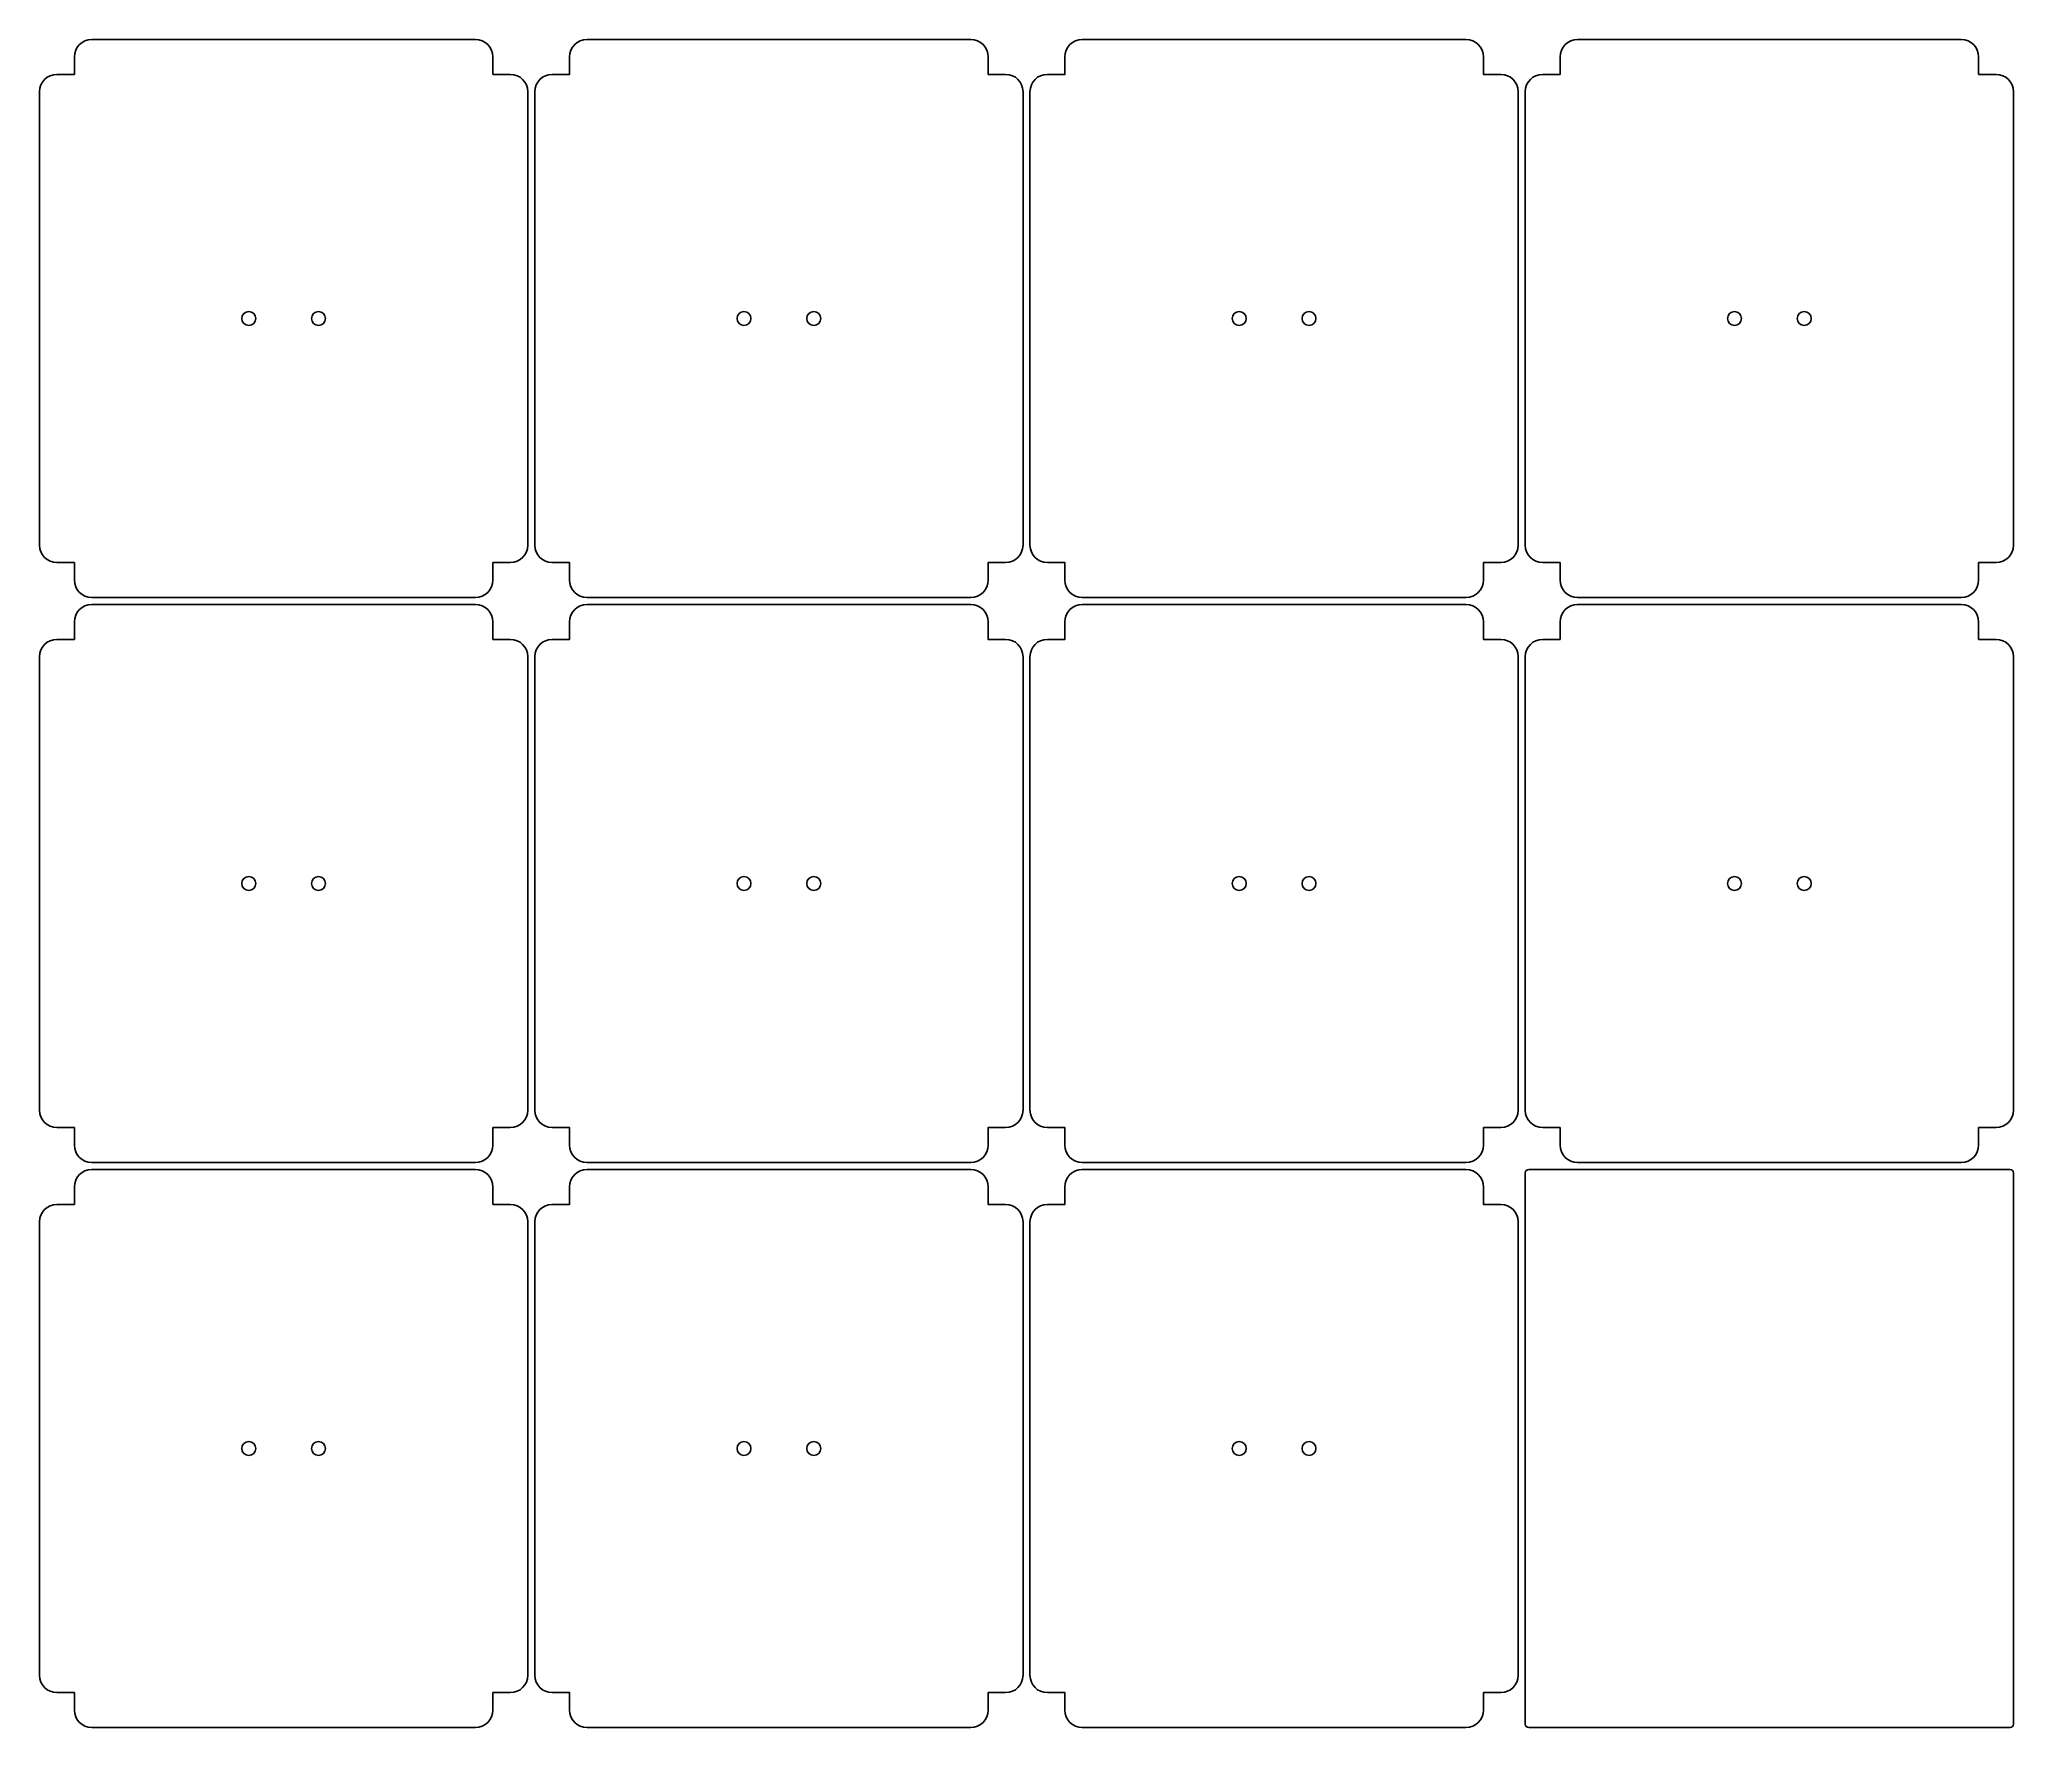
# Model space of a CAD drawing. Header units: millimetres. Extents: x 0 to 566, y 316 to 800.
import ezdxf

# ---------------------------------------------------------------- set-up
doc = ezdxf.new("R2010")
doc.units = ezdxf.units.MM
doc.layers.get('0').update_dxf_attribs({"linetype": 'CONTINUOUS'})

msp = doc.modelspace()

# ---------------------------------------------------------------- linework, layer by layer
at = {"color": 7}
for points in [[(125.000117, 800), (15.000004, 800)], [(266.999962, 800), (156.999843, 800)], [(408.999804, 800), (298.999688, 800)], [(550.999646, 799.999735), (440.99953, 799.999735)], [(9.999914, 795.000175), (9.999914, 790.000086), (4.99956, 790.000086)], [(134.999767, 790.000086), (129.999678, 790.000086), (129.999678, 795.000175)], [(151.999754, 795.000175), (151.999754, 790.000086), (146.9994, 790.000086)], [(276.999612, 790.000086), (271.999522, 790.000086), (271.999522, 795.000175)], [(293.999598, 795.000175), (293.999598, 790.000086), (288.999244, 790.000086)], [(418.999454, 790.000086), (413.999364, 790.000086), (413.999364, 795.000175)], [(435.99944, 794.999911), (435.99944, 789.999821), (430.999086, 789.999821)], [(560.99919, 789.999821), (555.9991, 789.999821), (555.9991, 794.999911)], [(0, 785.000261), (0, 655.000475)], [(139.999592, 655.000475), (139.999592, 785.000261)], [(141.999839, 785.000261), (141.999839, 655.000475)], [(281.999437, 655.000475), (281.999437, 785.000261)], [(283.999684, 785.000261), (283.999684, 655.000475)], [(423.999278, 655.000475), (423.999278, 785.000261)], [(425.999526, 784.999996), (425.999526, 655.00021)], [(565.999015, 655.00021), (565.999015, 784.999996)], [(4.99956, 650.000121), (9.999914, 650.000121), (9.999914, 645.00056)], [(129.999678, 645.00056), (129.999678, 650.000121), (134.999767, 650.000121)], [(146.9994, 650.000121), (151.999754, 650.000121), (151.999754, 645.00056)], [(271.999522, 645.00056), (271.999522, 650.000121), (276.999612, 650.000121)], [(288.999244, 650.000121), (293.999598, 650.000121), (293.999598, 645.00056)], [(413.999364, 645.00056), (413.999364, 650.000121), (418.999454, 650.000121)], [(430.999086, 649.999856), (435.99944, 649.999856), (435.99944, 645.000296)], [(555.9991, 645.000296), (555.9991, 649.999856), (560.99919, 649.999856)], [(15.000004, 639.999677), (125.000117, 639.999677)], [(156.999843, 639.999677), (266.999962, 639.999677)], [(298.999688, 639.999677), (408.999804, 639.999677)], [(440.99953, 639.999413), (550.999646, 639.999413)], [(125.000117, 637.999694), (15.000004, 637.999694)], [(266.999962, 637.999694), (156.999843, 637.999694)], [(408.999804, 637.999694), (298.999688, 637.999694)], [(550.999646, 637.99943), (440.99953, 637.99943)], [(9.999914, 632.999869), (9.999914, 627.99978), (4.99956, 627.99978)], [(134.999767, 627.99978), (129.999678, 627.99978), (129.999678, 632.999869)], [(151.999754, 632.999869), (151.999754, 627.99978), (146.9994, 627.99978)], [(276.999612, 627.99978), (271.999522, 627.99978), (271.999522, 632.999869)], [(293.999598, 632.999869), (293.999598, 627.99978), (288.999244, 627.99978)], [(418.999454, 627.99978), (413.999364, 627.99978), (413.999364, 632.999869)], [(435.99944, 632.999605), (435.99944, 627.999515), (430.999086, 627.999515)], [(560.99919, 627.999515), (555.9991, 627.999515), (555.9991, 632.999605)], [(0, 622.999955), (0, 493.000275)], [(139.999592, 493.000275), (139.999592, 622.999955)], [(141.999839, 622.999955), (141.999839, 493.000275)], [(281.999437, 493.000275), (281.999437, 622.999955)], [(283.999684, 622.999955), (283.999684, 493.000275)], [(423.999278, 493.000275), (423.999278, 622.999955)], [(425.999526, 622.999691), (425.999526, 493.00001)], [(565.999015, 493.00001), (565.999015, 622.999691)], [(4.99956, 487.999921), (9.999914, 487.999921), (9.999914, 483.000361)], [(129.999678, 483.000361), (129.999678, 487.999921), (134.999767, 487.999921)], [(146.9994, 487.999921), (151.999754, 487.999921), (151.999754, 483.000361)], [(271.999522, 483.000361), (271.999522, 487.999921), (276.999612, 487.999921)], [(288.999244, 487.999921), (293.999598, 487.999921), (293.999598, 483.000361)], [(413.999364, 483.000361), (413.999364, 487.999921), (418.999454, 487.999921)], [(430.999086, 487.999656), (435.99944, 487.999656), (435.99944, 483.000096)], [(555.9991, 483.000096), (555.9991, 487.999656), (560.99919, 487.999656)], [(15.000004, 477.999477), (125.000117, 477.999477)], [(125.000117, 475.999495), (15.000004, 475.999495)], [(156.999843, 477.999477), (266.999962, 477.999477)], [(266.999962, 475.999495), (156.999843, 475.999495)], [(298.999688, 477.999477), (408.999804, 477.999477)], [(408.999804, 475.99923), (298.999688, 475.99923)], [(426.999579, 475.999997), (564.999576, 475.999997)], [(440.99953, 477.999213), (550.999646, 477.999213)], [(9.999914, 470.99967), (9.999914, 465.99958), (4.99956, 465.99958)], [(134.999767, 465.99958), (129.999678, 465.99958), (129.999678, 470.99967)], [(151.999754, 470.99967), (151.999754, 465.99958), (146.9994, 465.99958)], [(276.999612, 465.99958), (271.999522, 465.99958), (271.999522, 470.99967)], [(293.999598, 470.999405), (293.999598, 465.999316), (288.999244, 465.999316)], [(418.999454, 465.999316), (413.999364, 465.999316), (413.999364, 470.999405)], [(425.999579, 317.000003), (425.999579, 474.999997)], [(565.999576, 474.999997), (565.999576, 317.000003)], [(0, 460.999755), (0, 331.000075)], [(139.999592, 331.000075), (139.999592, 460.999755)], [(141.999839, 460.999755), (141.999839, 331.000075)], [(281.999437, 331.000075), (281.999437, 460.999755)], [(283.999684, 460.999491), (283.999684, 330.999811)], [(423.999278, 330.999811), (423.999278, 460.999491)], [(4.99956, 325.999721), (9.999914, 325.999721), (9.999914, 321.000161)], [(129.999678, 321.000161), (129.999678, 325.999721), (134.999767, 325.999721)], [(146.9994, 325.999721), (151.999754, 325.999721), (151.999754, 321.000161)], [(271.999522, 321.000161), (271.999522, 325.999721), (276.999612, 325.999721)], [(288.999244, 325.999456), (293.999598, 325.999456), (293.999598, 320.999896)], [(413.999364, 320.999896), (413.999364, 325.999456), (418.999454, 325.999456)], [(15.000004, 315.999278), (125.000117, 315.999278)], [(156.999843, 315.999278), (266.999962, 315.999278)], [(298.999688, 315.999013), (408.999804, 315.999013)], [(564.999576, 316.000003), (426.999579, 316.000003)]]:
    msp.add_lwpolyline(points, dxfattribs=at)
for points in [[(61.999736, 720.00005)], [(81.999565, 720.00005)], [(203.999573, 720.00005)], [(223.999402, 720.00005)], [(345.999417, 720.00005)], [(365.999246, 720.00005)], [(487.999259, 719.999786)], [(507.999088, 719.999786)], [(61.999736, 557.99985)], [(81.999565, 557.99985)], [(203.999573, 557.99985)], [(223.999402, 557.99985)], [(345.999417, 557.99985)], [(365.999246, 557.99985)], [(487.999259, 557.999586)], [(507.999088, 557.999586)], [(426.999579, 475.999997)], [(61.999736, 395.999651)], [(81.999565, 395.999651)], [(203.999573, 395.999651)], [(223.999402, 395.999651)], [(345.999417, 395.999386)], [(365.999246, 395.999386)]]:
    msp.add_lwpolyline(points, close=True, dxfattribs=at)
for points in [[(15.000004, 800), (12.22982, 800), (9.999914, 797.770359), (9.999914, 795.000175)], [(129.999678, 795.000175), (129.999678, 797.770095), (127.770301, 800), (125.000117, 800)], [(156.999843, 800), (154.229659, 800), (151.999754, 797.770359), (151.999754, 795.000175)], [(271.999522, 795.000175), (271.999522, 797.770095), (269.770146, 800), (266.999962, 800)], [(298.999688, 800), (296.229504, 800), (293.999598, 797.770359), (293.999598, 795.000175)], [(413.999364, 795.000175), (413.999364, 797.770095), (411.769988, 800), (408.999804, 800)], [(440.99953, 799.999735), (438.229346, 799.999735), (435.99944, 797.770095), (435.99944, 794.999911)], [(555.9991, 794.999911), (555.9991, 797.76983), (553.769724, 799.999735), (550.999646, 799.999735)], [(4.99956, 790.000086), (2.229641, 790.000086), (0, 787.77018), (0, 785.000261)], [(139.999592, 785.000261), (139.999592, 787.77018), (137.770216, 790.000086), (134.999767, 790.000086)], [(146.9994, 790.000086), (144.22948, 790.000086), (141.999839, 787.77018), (141.999839, 785.000261)], [(281.999437, 785.000261), (281.999437, 787.77018), (279.77006, 790.000086), (276.999612, 790.000086)], [(288.999244, 790.000086), (286.229325, 790.000086), (283.999684, 787.77018), (283.999684, 785.000261)], [(423.999278, 785.000261), (423.999278, 787.77018), (421.769902, 790.000086), (418.999454, 790.000086)], [(430.999086, 789.999821), (428.229167, 789.999821), (425.999526, 787.769916), (425.999526, 784.999996)], [(565.999015, 784.999996), (565.999015, 787.769916), (563.769638, 789.999821), (560.99919, 789.999821)], [(57.999506, 720.00005), (57.999506, 721.104684), (58.895648, 722.000033), (59.999753, 722.000033)], [(59.999753, 718.000067), (58.895384, 718.000067), (57.999506, 718.895681), (57.999506, 720.00005)], [(59.999753, 722.000033), (61.104387, 722.000033), (61.999736, 721.104684), (61.999736, 720.00005)], [(61.999736, 720.00005), (61.999736, 718.895416), (61.104916, 717.999803), (59.999753, 718.000067)], [(77.999335, 720.00005), (77.999335, 721.104684), (78.895477, 722.000033), (79.999582, 722.000033)], [(79.999582, 718.000067), (78.895213, 718.000067), (77.999335, 718.895681), (77.999335, 720.00005)], [(79.999582, 722.000033), (81.104216, 722.000033), (81.999565, 721.104684), (81.999565, 720.00005)], [(81.999565, 720.00005), (81.999565, 718.895416), (81.104745, 717.999803), (79.999582, 718.000067)], [(199.999343, 720.00005), (199.999343, 721.104684), (200.895485, 722.000033), (201.99959, 722.000033)], [(201.99959, 718.000067), (200.895221, 718.000067), (199.999343, 718.895681), (199.999343, 720.00005)], [(201.99959, 722.000033), (203.104224, 722.000033), (203.999573, 721.104684), (203.999573, 720.00005)], [(203.999573, 720.00005), (203.999573, 718.895416), (203.104753, 717.999803), (201.99959, 718.000067)], [(219.999171, 720.00005), (219.999171, 721.104684), (220.895314, 722.000033), (221.999419, 722.000033)], [(221.999419, 718.000067), (220.895049, 718.000067), (219.999171, 718.895681), (219.999171, 720.00005)], [(221.999419, 722.000033), (223.104053, 722.000033), (223.999402, 721.104684), (223.999402, 720.00005)], [(223.999402, 720.00005), (223.999402, 718.895416), (223.104582, 717.999803), (221.999419, 718.000067)], [(341.999187, 720.00005), (341.999187, 721.104684), (342.89533, 722.000033), (343.999435, 722.000033)], [(343.999435, 718.000067), (342.895065, 718.000067), (341.999187, 718.895681), (341.999187, 720.00005)], [(343.999435, 722.000033), (345.104069, 722.000033), (345.999417, 721.104684), (345.999417, 720.00005)], [(345.999417, 720.00005), (345.999417, 718.895416), (345.104598, 717.999803), (343.999435, 718.000067)], [(361.999016, 720.00005), (361.999016, 721.104684), (362.895158, 722.000033), (363.999263, 722.000033)], [(363.999263, 718.000067), (362.894894, 718.000067), (361.999016, 718.895681), (361.999016, 720.00005)], [(363.999263, 722.000033), (365.103897, 722.000033), (365.999246, 721.104684), (365.999246, 720.00005)], [(365.999246, 720.00005), (365.999246, 718.895416), (365.104426, 717.999803), (363.999263, 718.000067)], [(483.999029, 719.999786), (483.999029, 721.10442), (484.895172, 721.999769), (485.999277, 721.999769)], [(485.999277, 717.999803), (484.894907, 717.999803), (483.999029, 718.895416), (483.999029, 719.999786)], [(485.999277, 721.999769), (487.103911, 721.999769), (487.999259, 721.10442), (487.999259, 719.999786)], [(487.999259, 719.999786), (487.999259, 718.895152), (487.10444, 717.999538), (485.999277, 717.999803)], [(503.998858, 719.999786), (503.998858, 721.10442), (504.895, 721.999769), (505.999105, 721.999769)], [(505.999105, 717.999803), (504.894736, 717.999803), (503.998858, 718.895416), (503.998858, 719.999786)], [(505.999105, 721.999769), (507.103739, 721.999769), (507.999088, 721.10442), (507.999088, 719.999786)], [(507.999088, 719.999786), (507.999088, 718.895152), (507.104268, 717.999538), (505.999105, 717.999803)], [(0, 655.000475), (0, 652.230291), (2.229641, 650.000121), (4.99956, 650.000121)], [(134.999767, 650.000121), (137.770216, 650.000121), (139.999592, 652.230291), (139.999592, 655.000475)], [(141.999839, 655.000475), (141.999839, 652.230291), (144.22948, 650.000121), (146.9994, 650.000121)], [(276.999612, 650.000121), (279.77006, 650.000121), (281.999437, 652.230291), (281.999437, 655.000475)], [(283.999684, 655.000475), (283.999684, 652.230291), (286.229325, 650.000121), (288.999244, 650.000121)], [(418.999454, 650.000121), (421.769902, 650.000121), (423.999278, 652.230291), (423.999278, 655.000475)], [(425.999526, 655.00021), (425.999526, 652.230026), (428.229167, 649.999856), (430.999086, 649.999856)], [(560.99919, 649.999856), (563.769638, 649.999856), (565.999015, 652.230026), (565.999015, 655.00021)], [(9.999914, 645.00056), (9.999914, 642.230376), (12.22982, 639.999677), (15.000004, 639.999677)], [(125.000117, 639.999677), (127.770037, 639.999677), (129.999678, 642.230376), (129.999678, 645.00056)], [(151.999754, 645.00056), (151.999754, 642.230376), (154.229659, 639.999677), (156.999843, 639.999677)], [(266.999962, 639.999677), (269.769881, 639.999677), (271.999522, 642.230376), (271.999522, 645.00056)], [(293.999598, 645.00056), (293.999598, 642.230376), (296.229504, 639.999677), (298.999688, 639.999677)], [(408.999804, 639.999677), (411.769723, 639.999677), (413.999364, 642.230376), (413.999364, 645.00056)], [(435.99944, 645.000296), (435.99944, 642.230112), (438.229346, 639.999413), (440.99953, 639.999413)], [(550.999646, 639.999413), (553.769459, 639.999413), (555.9991, 642.230112), (555.9991, 645.000296)], [(15.000004, 637.999694), (12.22982, 637.999694), (9.999914, 635.770053), (9.999914, 632.999869)], [(129.999678, 632.999869), (129.999678, 635.769789), (127.770301, 637.999694), (125.000117, 637.999694)], [(156.999843, 637.999694), (154.229659, 637.999694), (151.999754, 635.770053), (151.999754, 632.999869)], [(271.999522, 632.999869), (271.999522, 635.769789), (269.770146, 637.999694), (266.999962, 637.999694)], [(298.999688, 637.999694), (296.229504, 637.999694), (293.999598, 635.770053), (293.999598, 632.999869)], [(413.999364, 632.999869), (413.999364, 635.769789), (411.769988, 637.999694), (408.999804, 637.999694)], [(440.99953, 637.99943), (438.229346, 637.99943), (435.99944, 635.769789), (435.99944, 632.999605)], [(555.9991, 632.999605), (555.9991, 635.769524), (553.769724, 637.99943), (550.999646, 637.99943)], [(4.99956, 627.99978), (2.229641, 627.99978), (0, 625.769875), (0, 622.999955)], [(139.999592, 622.999955), (139.999592, 625.769875), (137.770216, 627.99978), (134.999767, 627.99978)], [(146.9994, 627.99978), (144.22948, 627.99978), (141.999839, 625.769875), (141.999839, 622.999955)], [(281.999437, 622.999955), (281.999437, 625.769875), (279.77006, 627.99978), (276.999612, 627.99978)], [(288.999244, 627.99978), (286.229325, 627.99978), (283.999684, 625.769875), (283.999684, 622.999955)], [(423.999278, 622.999955), (423.999278, 625.769875), (421.769902, 627.99978), (418.999454, 627.99978)], [(430.999086, 627.999515), (428.229167, 627.999515), (425.999526, 625.76961), (425.999526, 622.999691)], [(565.999015, 622.999691), (565.999015, 625.76961), (563.769638, 627.999515), (560.99919, 627.999515)], [(57.999506, 557.99985), (57.999506, 559.104484), (58.895648, 559.999833), (59.999753, 559.999833)], [(59.999753, 555.999868), (58.895384, 555.999868), (57.999506, 556.895481), (57.999506, 557.99985)], [(59.999753, 559.999833), (61.104387, 559.999833), (61.999736, 559.104484), (61.999736, 557.99985)], [(61.999736, 557.99985), (61.999736, 556.895216), (61.104916, 555.999603), (59.999753, 555.999868)], [(77.999335, 557.99985), (77.999335, 559.104484), (78.895477, 559.999833), (79.999582, 559.999833)], [(79.999582, 555.999868), (78.895213, 555.999868), (77.999335, 556.895481), (77.999335, 557.99985)], [(79.999582, 559.999833), (81.104216, 559.999833), (81.999565, 559.104484), (81.999565, 557.99985)], [(81.999565, 557.99985), (81.999565, 556.895216), (81.104745, 555.999603), (79.999582, 555.999868)], [(199.999343, 557.99985), (199.999343, 559.104484), (200.895485, 559.999833), (201.99959, 559.999833)], [(201.99959, 555.999868), (200.895221, 555.999868), (199.999343, 556.895481), (199.999343, 557.99985)], [(201.99959, 559.999833), (203.104224, 559.999833), (203.999573, 559.104484), (203.999573, 557.99985)], [(203.999573, 557.99985), (203.999573, 556.895216), (203.104753, 555.999603), (201.99959, 555.999868)], [(219.999171, 557.99985), (219.999171, 559.104484), (220.895314, 559.999833), (221.999419, 559.999833)], [(221.999419, 555.999868), (220.895049, 555.999868), (219.999171, 556.895481), (219.999171, 557.99985)], [(221.999419, 559.999833), (223.104053, 559.999833), (223.999402, 559.104484), (223.999402, 557.99985)], [(223.999402, 557.99985), (223.999402, 556.895216), (223.104582, 555.999603), (221.999419, 555.999868)], [(341.999187, 557.99985), (341.999187, 559.104484), (342.89533, 559.999833), (343.999435, 559.999833)], [(343.999435, 555.999868), (342.895065, 555.999868), (341.999187, 556.895481), (341.999187, 557.99985)], [(343.999435, 559.999833), (345.104069, 559.999833), (345.999417, 559.104484), (345.999417, 557.99985)], [(345.999417, 557.99985), (345.999417, 556.895216), (345.104598, 555.999603), (343.999435, 555.999868)], [(361.999016, 557.99985), (361.999016, 559.104484), (362.895158, 559.999833), (363.999263, 559.999833)], [(363.999263, 555.999868), (362.894894, 555.999868), (361.999016, 556.895481), (361.999016, 557.99985)], [(363.999263, 559.999833), (365.103897, 559.999833), (365.999246, 559.104484), (365.999246, 557.99985)], [(365.999246, 557.99985), (365.999246, 556.895216), (365.104426, 555.999603), (363.999263, 555.999868)], [(483.999029, 557.999586), (483.999029, 559.10422), (484.895172, 559.999569), (485.999277, 559.999569)], [(485.999277, 555.999603), (484.894907, 555.999603), (483.999029, 556.895216), (483.999029, 557.999586)], [(485.999277, 559.999569), (487.103911, 559.999569), (487.999259, 559.10422), (487.999259, 557.999586)], [(487.999259, 557.999586), (487.999259, 556.894952), (487.10444, 555.999338), (485.999277, 555.999603)], [(503.998858, 557.999586), (503.998858, 559.10422), (504.895, 559.999569), (505.999105, 559.999569)], [(505.999105, 555.999603), (504.894736, 555.999603), (503.998858, 556.895216), (503.998858, 557.999586)], [(505.999105, 559.999569), (507.103739, 559.999569), (507.999088, 559.10422), (507.999088, 557.999586)], [(507.999088, 557.999586), (507.999088, 556.894952), (507.104268, 555.999338), (505.999105, 555.999603)], [(0, 493.000275), (0, 490.230091), (2.229641, 487.999921), (4.99956, 487.999921)], [(134.999767, 487.999921), (137.770216, 487.999921), (139.999592, 490.230091), (139.999592, 493.000275)], [(141.999839, 493.000275), (141.999839, 490.230091), (144.22948, 487.999921), (146.9994, 487.999921)], [(276.999612, 487.999921), (279.77006, 487.999921), (281.999437, 490.230091), (281.999437, 493.000275)], [(283.999684, 493.000275), (283.999684, 490.230091), (286.229325, 487.999921), (288.999244, 487.999921)], [(418.999454, 487.999921), (421.769902, 487.999921), (423.999278, 490.230091), (423.999278, 493.000275)], [(425.999526, 493.00001), (425.999526, 490.229826), (428.229167, 487.999656), (430.999086, 487.999656)], [(560.99919, 487.999656), (563.769638, 487.999656), (565.999015, 490.229826), (565.999015, 493.00001)], [(9.999914, 483.000361), (9.999914, 480.230177), (12.22982, 477.999477), (15.000004, 477.999477)], [(125.000117, 477.999477), (127.770037, 477.999477), (129.999678, 480.230177), (129.999678, 483.000361)], [(151.999754, 483.000361), (151.999754, 480.230177), (154.229659, 477.999477), (156.999843, 477.999477)], [(266.999962, 477.999477), (269.769881, 477.999477), (271.999522, 480.230177), (271.999522, 483.000361)], [(293.999598, 483.000361), (293.999598, 480.230177), (296.229504, 477.999477), (298.999688, 477.999477)], [(408.999804, 477.999477), (411.769723, 477.999477), (413.999364, 480.230177), (413.999364, 483.000361)], [(435.99944, 483.000096), (435.99944, 480.229912), (438.229346, 477.999213), (440.99953, 477.999213)], [(550.999646, 477.999213), (553.769459, 477.999213), (555.9991, 480.229912), (555.9991, 483.000096)], [(15.000004, 475.999495), (12.22982, 475.999495), (9.999914, 473.769854), (9.999914, 470.99967)], [(129.999678, 470.99967), (129.999678, 473.769589), (127.770301, 475.999495), (125.000117, 475.999495)], [(156.999843, 475.999495), (154.229659, 475.999495), (151.999754, 473.769854), (151.999754, 470.99967)], [(271.999522, 470.99967), (271.999522, 473.769589), (269.770146, 475.999495), (266.999962, 475.999495)], [(298.999688, 475.99923), (296.229504, 475.99923), (293.999598, 473.769589), (293.999598, 470.999405)], [(413.999364, 470.999405), (413.999364, 473.769324), (411.769988, 475.99923), (408.999804, 475.99923)], [(425.999579, 474.999997), (425.999579, 475.265214), (426.104936, 475.519568), (426.292472, 475.707104)], [(426.292472, 475.707104), (426.480008, 475.89464), (426.734362, 475.999997), (426.999579, 475.999997)], [(564.999576, 475.999997), (565.264792, 475.999997), (565.519146, 475.89464), (565.706682, 475.707104)], [(565.706682, 475.707104), (565.894219, 475.519568), (565.999576, 475.265214), (565.999576, 474.999997)], [(4.99956, 465.99958), (2.229641, 465.99958), (0, 463.769675), (0, 460.999755)], [(139.999592, 460.999755), (139.999592, 463.769675), (137.770216, 465.99958), (134.999767, 465.99958)], [(146.9994, 465.99958), (144.22948, 465.99958), (141.999839, 463.769675), (141.999839, 460.999755)], [(281.999437, 460.999755), (281.999437, 463.769675), (279.77006, 465.99958), (276.999612, 465.99958)], [(288.999244, 465.999316), (286.229325, 465.999316), (283.999684, 463.76941), (283.999684, 460.999491)], [(423.999278, 460.999491), (423.999278, 463.76941), (421.769902, 465.999316), (418.999454, 465.999316)], [(57.999506, 395.999651), (57.999506, 397.104285), (58.895648, 397.999633), (59.999753, 397.999633)], [(59.999753, 397.999633), (61.104387, 397.999633), (61.999736, 397.104285), (61.999736, 395.999651)], [(77.999335, 395.999651), (77.999335, 397.104285), (78.895477, 397.999633), (79.999582, 397.999633)], [(79.999582, 397.999633), (81.104216, 397.999633), (81.999565, 397.104285), (81.999565, 395.999651)], [(199.999343, 395.999651), (199.999343, 397.104285), (200.895485, 397.999633), (201.99959, 397.999633)], [(201.99959, 397.999633), (203.104224, 397.999633), (203.999573, 397.104285), (203.999573, 395.999651)], [(219.999171, 395.999651), (219.999171, 397.104285), (220.895314, 397.999633), (221.999419, 397.999633)], [(221.999419, 397.999633), (223.104053, 397.999633), (223.999402, 397.104285), (223.999402, 395.999651)], [(341.999187, 395.999386), (341.999187, 397.10402), (342.89533, 397.999369), (343.999435, 397.999369)], [(343.999435, 397.999369), (345.104069, 397.999369), (345.999417, 397.10402), (345.999417, 395.999386)], [(361.999016, 395.999386), (361.999016, 397.10402), (362.895158, 397.999369), (363.999263, 397.999369)], [(363.999263, 397.999369), (365.103897, 397.999369), (365.999246, 397.10402), (365.999246, 395.999386)], [(59.999753, 393.999668), (58.895384, 393.999668), (57.999506, 394.895281), (57.999506, 395.999651)], [(61.999736, 395.999651), (61.999736, 394.895017), (61.104916, 393.999403), (59.999753, 393.999668)], [(79.999582, 393.999668), (78.895213, 393.999668), (77.999335, 394.895281), (77.999335, 395.999651)], [(81.999565, 395.999651), (81.999565, 394.895017), (81.104745, 393.999403), (79.999582, 393.999668)], [(201.99959, 393.999668), (200.895221, 393.999668), (199.999343, 394.895281), (199.999343, 395.999651)], [(203.999573, 395.999651), (203.999573, 394.895017), (203.104753, 393.999403), (201.99959, 393.999668)], [(221.999419, 393.999668), (220.895049, 393.999668), (219.999171, 394.895281), (219.999171, 395.999651)], [(223.999402, 395.999651), (223.999402, 394.895017), (223.104582, 393.999403), (221.999419, 393.999668)], [(343.999435, 393.999403), (342.895065, 393.999403), (341.999187, 394.895017), (341.999187, 395.999386)], [(345.999417, 395.999386), (345.999417, 394.894752), (345.104598, 393.999139), (343.999435, 393.999403)], [(363.999263, 393.999403), (362.894894, 393.999403), (361.999016, 394.895017), (361.999016, 395.999386)], [(365.999246, 395.999386), (365.999246, 394.894752), (365.104426, 393.999139), (363.999263, 393.999403)], [(0, 331.000075), (0, 328.229891), (2.229641, 325.999721), (4.99956, 325.999721)], [(134.999767, 325.999721), (137.770216, 325.999721), (139.999592, 328.229891), (139.999592, 331.000075)], [(141.999839, 331.000075), (141.999839, 328.229891), (144.22948, 325.999721), (146.9994, 325.999721)], [(276.999612, 325.999721), (279.77006, 325.999721), (281.999437, 328.229891), (281.999437, 331.000075)], [(283.999684, 330.999811), (283.999684, 328.229627), (286.229325, 325.999456), (288.999244, 325.999456)], [(418.999454, 325.999456), (421.769902, 325.999456), (423.999278, 328.229627), (423.999278, 330.999811)], [(9.999914, 321.000161), (9.999914, 318.229977), (12.22982, 315.999278), (15.000004, 315.999278)], [(125.000117, 315.999278), (127.770037, 315.999278), (129.999678, 318.229977), (129.999678, 321.000161)], [(151.999754, 321.000161), (151.999754, 318.229977), (154.229659, 315.999278), (156.999843, 315.999278)], [(266.999962, 315.999278), (269.769881, 315.999278), (271.999522, 318.229977), (271.999522, 321.000161)], [(293.999598, 320.999896), (293.999598, 318.229712), (296.229504, 315.999013), (298.999688, 315.999013)], [(408.999804, 315.999013), (411.769723, 315.999013), (413.999364, 318.229712), (413.999364, 320.999896)], [(426.292472, 316.292896), (426.104936, 316.480432), (425.999579, 316.734786), (425.999579, 317.000003)], [(565.999576, 317.000003), (565.999576, 316.734786), (565.894219, 316.480432), (565.706682, 316.292896)], [(426.999579, 316.000003), (426.734362, 316.000003), (426.480008, 316.105359), (426.292472, 316.292896)], [(565.706682, 316.292896), (565.519146, 316.105359), (565.264792, 316.000003), (564.999576, 316.000003)]]:
    msp.add_open_spline(points, degree=3, dxfattribs=at)

doc.saveas('drawing.dxf')
